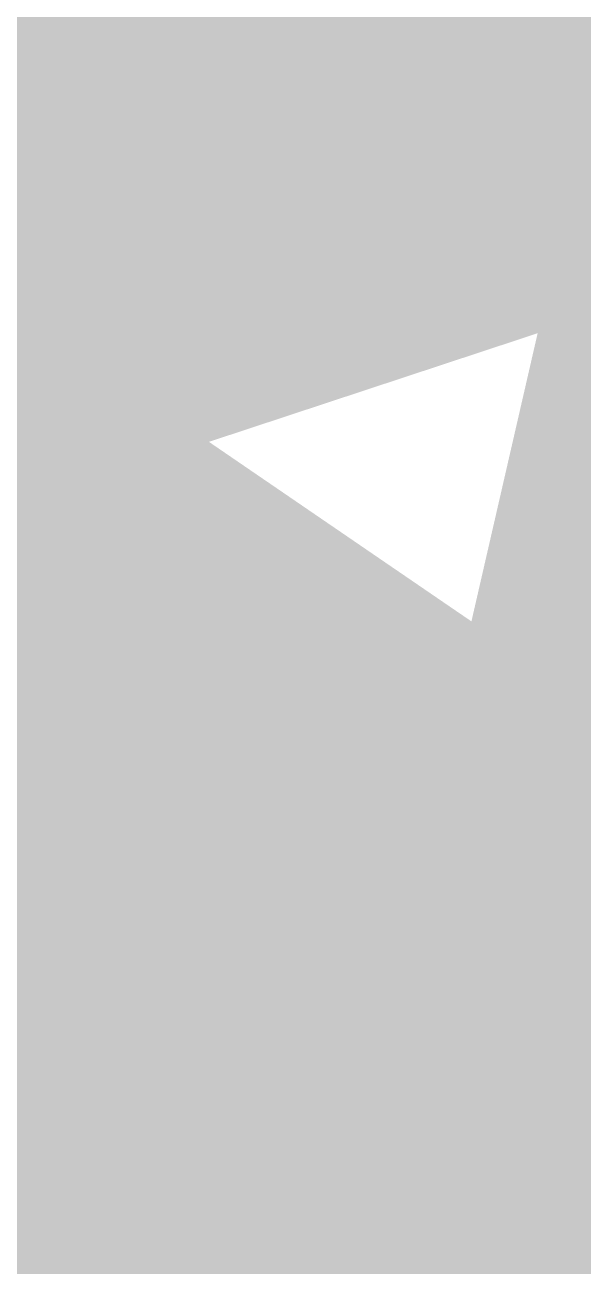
# Model space of a CAD drawing. Header units: millimetres. Extents: x -0.5 to 77.7, y -66.2 to -6.
# Drawn here: x 45.232 to 45.4521, y -21.4914 to -21.002 of the extents above; entities that cross this region are included whole.
import ezdxf

# ---------------------------------------------------------------- set-up
doc = ezdxf.new("R2010")
doc.units = ezdxf.units.MM
doc.header["$MEASUREMENT"] = 0
for name, color, linetype, true_color in [('Inner1', 7, 'Continuous', 0x999966), ('Inner2', 7, 'Continuous', 0x008000), ('Top-Silkscreen-Layer', 7, 'Continuous', 0xffcc00)]:
    doc.layers.add(name, color=color, linetype=linetype, true_color=true_color)

msp = doc.modelspace()

# ---------------------------------------------------------------- hatches: boundary and pattern name
at = {"layer": 'Inner1'}
msp.add_hatch(color=256, dxfattribs=at).paths.add_polyline_path([(77.23901, -6.45415), (77.23901, -65.68199), (-0.02286, -65.68199), (-0.02286, -6.45415)])
at = {"layer": 'Top-Silkscreen-Layer'}
for points in [[(45.44096, -21.41478), (45.44809, -21.46003), (45.46059, -21.46791), (45.47434, -21.4618), (45.48809, -21.45568), (45.48809, -21.43662)], [(45.24516, -21.41734), (45.24394, -21.43921), (45.24559, -21.45253), (45.26255, -21.45253), (45.28502, -21.44249), (45.29054, -21.43246), (45.28506, -21.42243)]]:
    msp.add_hatch(color=256, dxfattribs=at).paths.add_polyline_path(points)

# ---------------------------------------------------------------- linework, layer by layer
at = {"layer": 'Inner2', "const_width": 0.4}
msp.add_lwpolyline([(16.12903, -21.59004), (50.2921, -21.59004)], dxfattribs=at)
at = {"layer": 'Top-Silkscreen-Layer', "const_width": 0.254}
for points in [[(45.55122, -21.18124), (45.54192, -21.22172), (45.58809, -21.20646)], [(45.53934, -21.292), (45.52809, -21.32057), (45.52809, -21.33993), (45.54262, -21.35179), (45.57992, -21.35177), (45.59309, -21.33988), (45.59309, -21.32092)], [(45.44096, -21.41478), (45.44809, -21.46003), (45.46059, -21.46791), (45.47434, -21.4618), (45.48809, -21.45568), (45.48809, -21.43662)], [(45.24516, -21.41734), (45.24394, -21.43921), (45.24559, -21.45253), (45.26255, -21.45253), (45.28502, -21.44249), (45.29054, -21.43246), (45.28506, -21.42243)], [(45.14432, -21.52509), (45.16851, -21.57477), (45.19031, -21.53741), (45.18541, -21.52134), (45.16798, -21.51964)]]:
    msp.add_lwpolyline(points, close=True, dxfattribs=at)
for points in [[(45.59048, -21.39791), (45.56018, -21.38658), (45.53882, -21.38658), (45.52845, -21.4017), (45.53116, -21.47015), (45.5391, -21.4942), (45.52077, -21.51018), (45.49059, -21.51274), (45.48154, -21.50127), (45.4601, -21.50127), (45.43866, -21.50127), (45.43087, -21.51402), (45.43561, -21.58627), (45.44813, -21.60333), (45.43186, -21.61433), (45.41559, -21.62533), (45.39417, -21.61461), (45.37275, -21.60388), (45.38334, -21.58228), (45.37718, -21.51884), (45.36377, -21.51025), (45.34593, -21.52), (45.32809, -21.52976), (45.32809, -21.54972), (45.33747, -21.57544), (45.34957, -21.59316), (45.3523, -21.60512), (45.34124, -21.60994), (45.32342, -21.62411), (45.31666, -21.63345), (45.30862, -21.6251), (45.28639, -21.61057), (45.27219, -21.60439), (45.28515, -21.57903), (45.29811, -21.55368), (45.2932, -21.53887), (45.27556, -21.51742), (45.26283, -21.51076), (45.24546, -21.52026), (45.22809, -21.52976), (45.22809, -21.54617), (45.23759, -21.57244), (45.2497, -21.59371), (45.2523, -21.60512), (45.24007, -21.61045), (45.22493, -21.62448)], [(45.19321, -21.62089), (45.17873, -21.60862), (45.15734, -21.61191), (45.1216, -21.64114), (45.10062, -21.62822)]]:
    msp.add_lwpolyline(points, dxfattribs=at)

doc.saveas('drawing.dxf')
